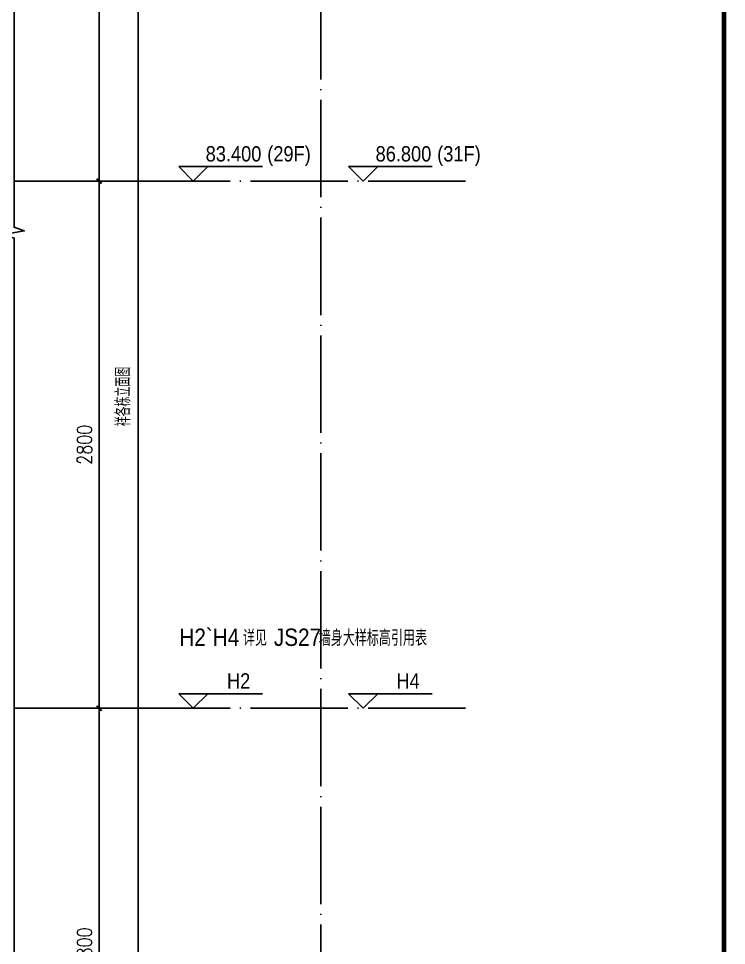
# Model space of a CAD drawing. Extents: x 718358 to 1668613, y -348838 to -159582.
# Drawn here: x 841359 to 844268, y -330891 to -327083 of the extents above; entities that cross this region are included whole.
import ezdxf

# ---------------------------------------------------------------- set-up
doc = ezdxf.new("R2010")
doc.units = 0
doc.header["$LTSCALE"] = 1000
doc.linetypes.add('DOTE', pattern=[2.42, 2, -0.2, 0.02, -0.2])
for name, color, linetype in [('建-图框', 4, 'Continuous'), ('建-尺寸', 73, 'Continuous'), ('建-标高', 3, 'Continuous'), ('建-符号', 3, 'Continuous'), ('建-符号说明', 7, 'Continuous'), ('建-轴网', 14, 'DOTE')]:
    doc.layers.add(name, color=color, linetype=linetype)
doc.styles.add('_TCH_DIM', font='gt单线西文.shx', dxfattribs={"width": 0.8, "bigfont": 'gt单线中文.shx'})
doc.styles.add('DIM_FONT', font='SIMPLEX.shx', dxfattribs={"width": 0.8, "bigfont": 'GBCBIG.shx'})
doc.dimstyles.new('DIMN20', dxfattribs={"dimscale": 0.2, "dimtxt": 300, "dimasz": 100, "dimexe": 250, "dimexo": 300, "dimgap": 150, "dimtad": 1, "dimdec": 0, "dimzin": 0, "dimdsep": 46, "dimtxsty": 'DIM_FONT', "dimblk": 'ARCHTICK', "dimcen": 0.09, "dimdle": 1, "dimclrt": 7, "dimazin": 2, "dimtfac": 1, "dimtdec": 0, "dimtix": 1, "dimtmove": 2, "dimatfit": 3, "dimldrblk": 'ARCHTICK', "dimfxl": 1, "dimtolj": 1, "dimtzin": 0, "dimarcsym": 0})

# ---------------------------------------------------------------- blocks, each defined once
blk = doc.blocks.new('_ArchTick')
at = {"color": 0, "linetype": 'ByBlock', "const_width": 0.4}
blk.add_lwpolyline([(-0.5, -0.5), (0.5, 0.5)], dxfattribs=at)
blk = doc.blocks.new('*D1413')
at = {"layer": 'Defpoints', "color": 0, "transparency": 16777216}
for p in [(841376.5, -329916.5), (841690.3, -329916.5), (841376.5, -331881.6)]:
    blk.add_point(p, dxfattribs=at)
at = {"layer": '建-尺寸', "color": 0, "lineweight": -2, "transparency": 16777216}
for p, q in [((841436.5, -329916.5), (841740.3, -329916.5)), ((841690.3, -331881.8), (841690.3, -329916.3)), ((841436.5, -331881.6), (841740.3, -331881.6))]:
    blk.add_line(p, q, dxfattribs=at)
at = {"layer": '建-尺寸', "color": 0, "lineweight": -2, "transparency": 16777216, "xscale": 20, "yscale": 20, "zscale": 20}
for p, rotation in [((841690.3, -329916.5), 90), ((841690.3, -331881.6), 270)]:
    blk.add_blockref('_ArchTick', p, dxfattribs=dict(at, rotation=rotation))
at = {"layer": '建-尺寸', "color": 7, "transparency": 16777216, "insert": (841630.3, -330899.1), "char_height": 60, "attachment_point": 5, "rotation": 90, "style": 'DIM_FONT'}
blk.add_mtext('\\A1;2800', dxfattribs=at)
blk = doc.blocks.new('*D1414')
at = {"layer": 'Defpoints', "color": 0, "transparency": 16777216}
for p in [(841376.5, -327751.4), (841690.3, -327751.4), (841376.5, -329916.5)]:
    blk.add_point(p, dxfattribs=at)
at = {"layer": '建-尺寸', "color": 0, "lineweight": -2, "transparency": 16777216}
for p, q in [((841436.5, -327751.4), (841740.3, -327751.4)), ((841690.3, -329916.7), (841690.3, -327751.2)), ((841436.5, -329916.5), (841740.3, -329916.5))]:
    blk.add_line(p, q, dxfattribs=at)
at = {"layer": '建-尺寸', "color": 0, "lineweight": -2, "transparency": 16777216, "xscale": 20, "yscale": 20, "zscale": 20}
for p, rotation in [((841690.3, -327751.4), 90), ((841690.3, -329916.5), 270)]:
    blk.add_blockref('_ArchTick', p, dxfattribs=dict(at, rotation=rotation))
at = {"layer": '建-尺寸', "color": 7, "transparency": 16777216, "insert": (841630.3, -328834), "char_height": 60, "attachment_point": 5, "rotation": 90, "style": 'DIM_FONT'}
blk.add_mtext('\\A1;2800', dxfattribs=at)
blk = doc.blocks.new('*D1415')
at = {"layer": 'Defpoints', "color": 0, "transparency": 16777216}
for p in [(841376.5, -325629), (841690.3, -325629), (841376.5, -327751.4)]:
    blk.add_point(p, dxfattribs=at)
at = {"layer": '建-尺寸', "color": 0, "lineweight": -2, "transparency": 16777216}
for p, q in [((841436.5, -325629), (841740.3, -325629)), ((841690.3, -327751.6), (841690.3, -325628.8)), ((841436.5, -327751.4), (841740.3, -327751.4))]:
    blk.add_line(p, q, dxfattribs=at)
at = {"layer": '建-尺寸', "color": 0, "lineweight": -2, "transparency": 16777216, "xscale": 20, "yscale": 20, "zscale": 20}
for p, rotation in [((841690.3, -325629), 90), ((841690.3, -327751.4), 270)]:
    blk.add_blockref('_ArchTick', p, dxfattribs=dict(at, rotation=rotation))
at = {"layer": '建-尺寸', "color": 7, "transparency": 16777216, "insert": (841630.3, -326690.2), "char_height": 60, "attachment_point": 5, "rotation": 90, "style": 'DIM_FONT'}
blk.add_mtext('\\A1;2800', dxfattribs=at)
blk = doc.blocks.new('*D1421')
at = {"layer": 'Defpoints', "color": 0, "transparency": 16777216}
for p in [(841376.5, -322241), (841850.3, -322241), (841376.5, -335030.5)]:
    blk.add_point(p, dxfattribs=at)
at = {"layer": '建-尺寸', "color": 0, "lineweight": -2, "transparency": 16777216}
for p, q in [((841436.5, -322241), (841900.3, -322241)), ((841850.3, -335030.7), (841850.3, -322240.8)), ((841436.5, -335030.5), (841900.3, -335030.5))]:
    blk.add_line(p, q, dxfattribs=at)
at = {"layer": '建-尺寸', "color": 0, "lineweight": -2, "transparency": 16777216, "xscale": 20, "yscale": 20, "zscale": 20}
for p, rotation in [((841850.3, -322241), 90), ((841850.3, -335030.5), 270)]:
    blk.add_blockref('_ArchTick', p, dxfattribs=dict(at, rotation=rotation))
at = {"layer": '建-尺寸', "color": 7, "transparency": 16777216, "insert": (841788.3, -328635.8), "char_height": 60, "attachment_point": 5, "rotation": 90, "style": 'DIM_FONT'}
blk.add_mtext('\\A1;祥各栋立面图', dxfattribs=at)

msp = doc.modelspace()

# ---------------------------------------------------------------- linework, layer by layer
at = {"layer": '建-图框', "const_width": 20}
msp.add_lwpolyline([(832778.5, -320351.3), (832778.5, -336471.3), (844258.5, -336471.3), (844258.5, -320351.3)], close=True, dxfattribs=at)
at = {"layer": '建-标高'}
for p, q in [((842077, -327751.4), (842017, -327691.4)), ((842017, -327691.4), (842361, -327691.4)), ((842077, -327751.4), (842137, -327691.4)), ((842775.4, -327751.4), (842715.4, -327691.4)), ((842715.4, -327691.4), (843059.5, -327691.4)), ((842775.4, -327751.4), (842835.4, -327691.4)), ((841713.6, -327751.4), (842137, -327751.4)), ((842077, -329916.5), (842017, -329856.5)), ((842017, -329856.5), (842361, -329856.5)), ((842077, -329916.5), (842137, -329856.5)), ((842775.4, -329916.5), (842715.4, -329856.5)), ((842715.4, -329856.5), (843059.5, -329856.5)), ((842775.4, -329916.5), (842835.4, -329856.5)), ((841713.6, -329916.5), (842137, -329916.5))]:
    msp.add_line(p, q, dxfattribs=at)
at = {"layer": '建-符号'}
msp.add_lwpolyline([(841340.6, -320529.5), (841340.6, -327940.2), (841382.6, -327955.5), (841298.6, -327970.3), (841340.6, -327985.2), (841340.6, -335395.9)], dxfattribs=at)
at = {"layer": '建-轴网', "ltscale": 0.2}
for p, q in [((842601, -320641), (842601, -335370.9)), ((843196, -327751.4), (839123.4, -327751.4)), ((843196, -329916.5), (839123.4, -329916.5))]:
    msp.add_line(p, q, dxfattribs=at)

# ---------------------------------------------------------------- texts
at = {"layer": '建-标高', "style": '_TCH_DIM', "width": 0.888889}
for s, p in [('(29F)', (842381, -327670.4)), ('(31F)', (843079.5, -327670.4)), ('83.400', (842127.8, -327670.4)), ('86.800', (842826.3, -327670.4)), ('H2', (842215.5, -329835.5)), ('H4', (842911.8, -329835.5))]:
    msp.add_text(s, height=63, dxfattribs=at).set_placement(p)
at = {"layer": '建-符号说明', "style": '_TCH_DIM'}
for s, height, width, p in [('H2`H4', 71.56, 0.888889, (842020, -329660.4)), ('详见', 65.11, 0.8, (842281.1, -329660.4)), ('JS27', 71.56, 0.888889, (842408.3, -329660.4)), ('墙身大样标高引用表', 65.11, 0.8, (842592.4, -329660.4))]:
    msp.add_text(s, height=height, dxfattribs=dict(at, width=width)).set_placement(p)

# ---------------------------------------------------------------- dimensions: what is measured, and where the dimension line sits
at = {"layer": '建-尺寸'}
for p1, p2, distance, text, picture, middle in [((841376.5, -335030.5), (841376.5, -322241), -473.8, '祥各栋立面图', '*D1421', (841788.3, -328635.8)), ((841376.5, -327751.4), (841376.5, -325629), -313.8, '2800', '*D1415', (841630.3, -326690.2)), ((841376.5, -329916.5), (841376.5, -327751.4), -313.8, '2800', '*D1414', (841630.3, -328834)), ((841376.5, -331881.6), (841376.5, -329916.5), -313.8, '2800', '*D1413', (841630.3, -330899.1))]:
    dim = msp.add_aligned_dim(p1=p1, p2=p2, distance=distance, text=text, dimstyle='DIMN20', dxfattribs=at)
    dim.commit()
    dim.dimension.update_dxf_attribs({"geometry": picture, "text_midpoint": middle})

doc.saveas('drawing.dxf')
